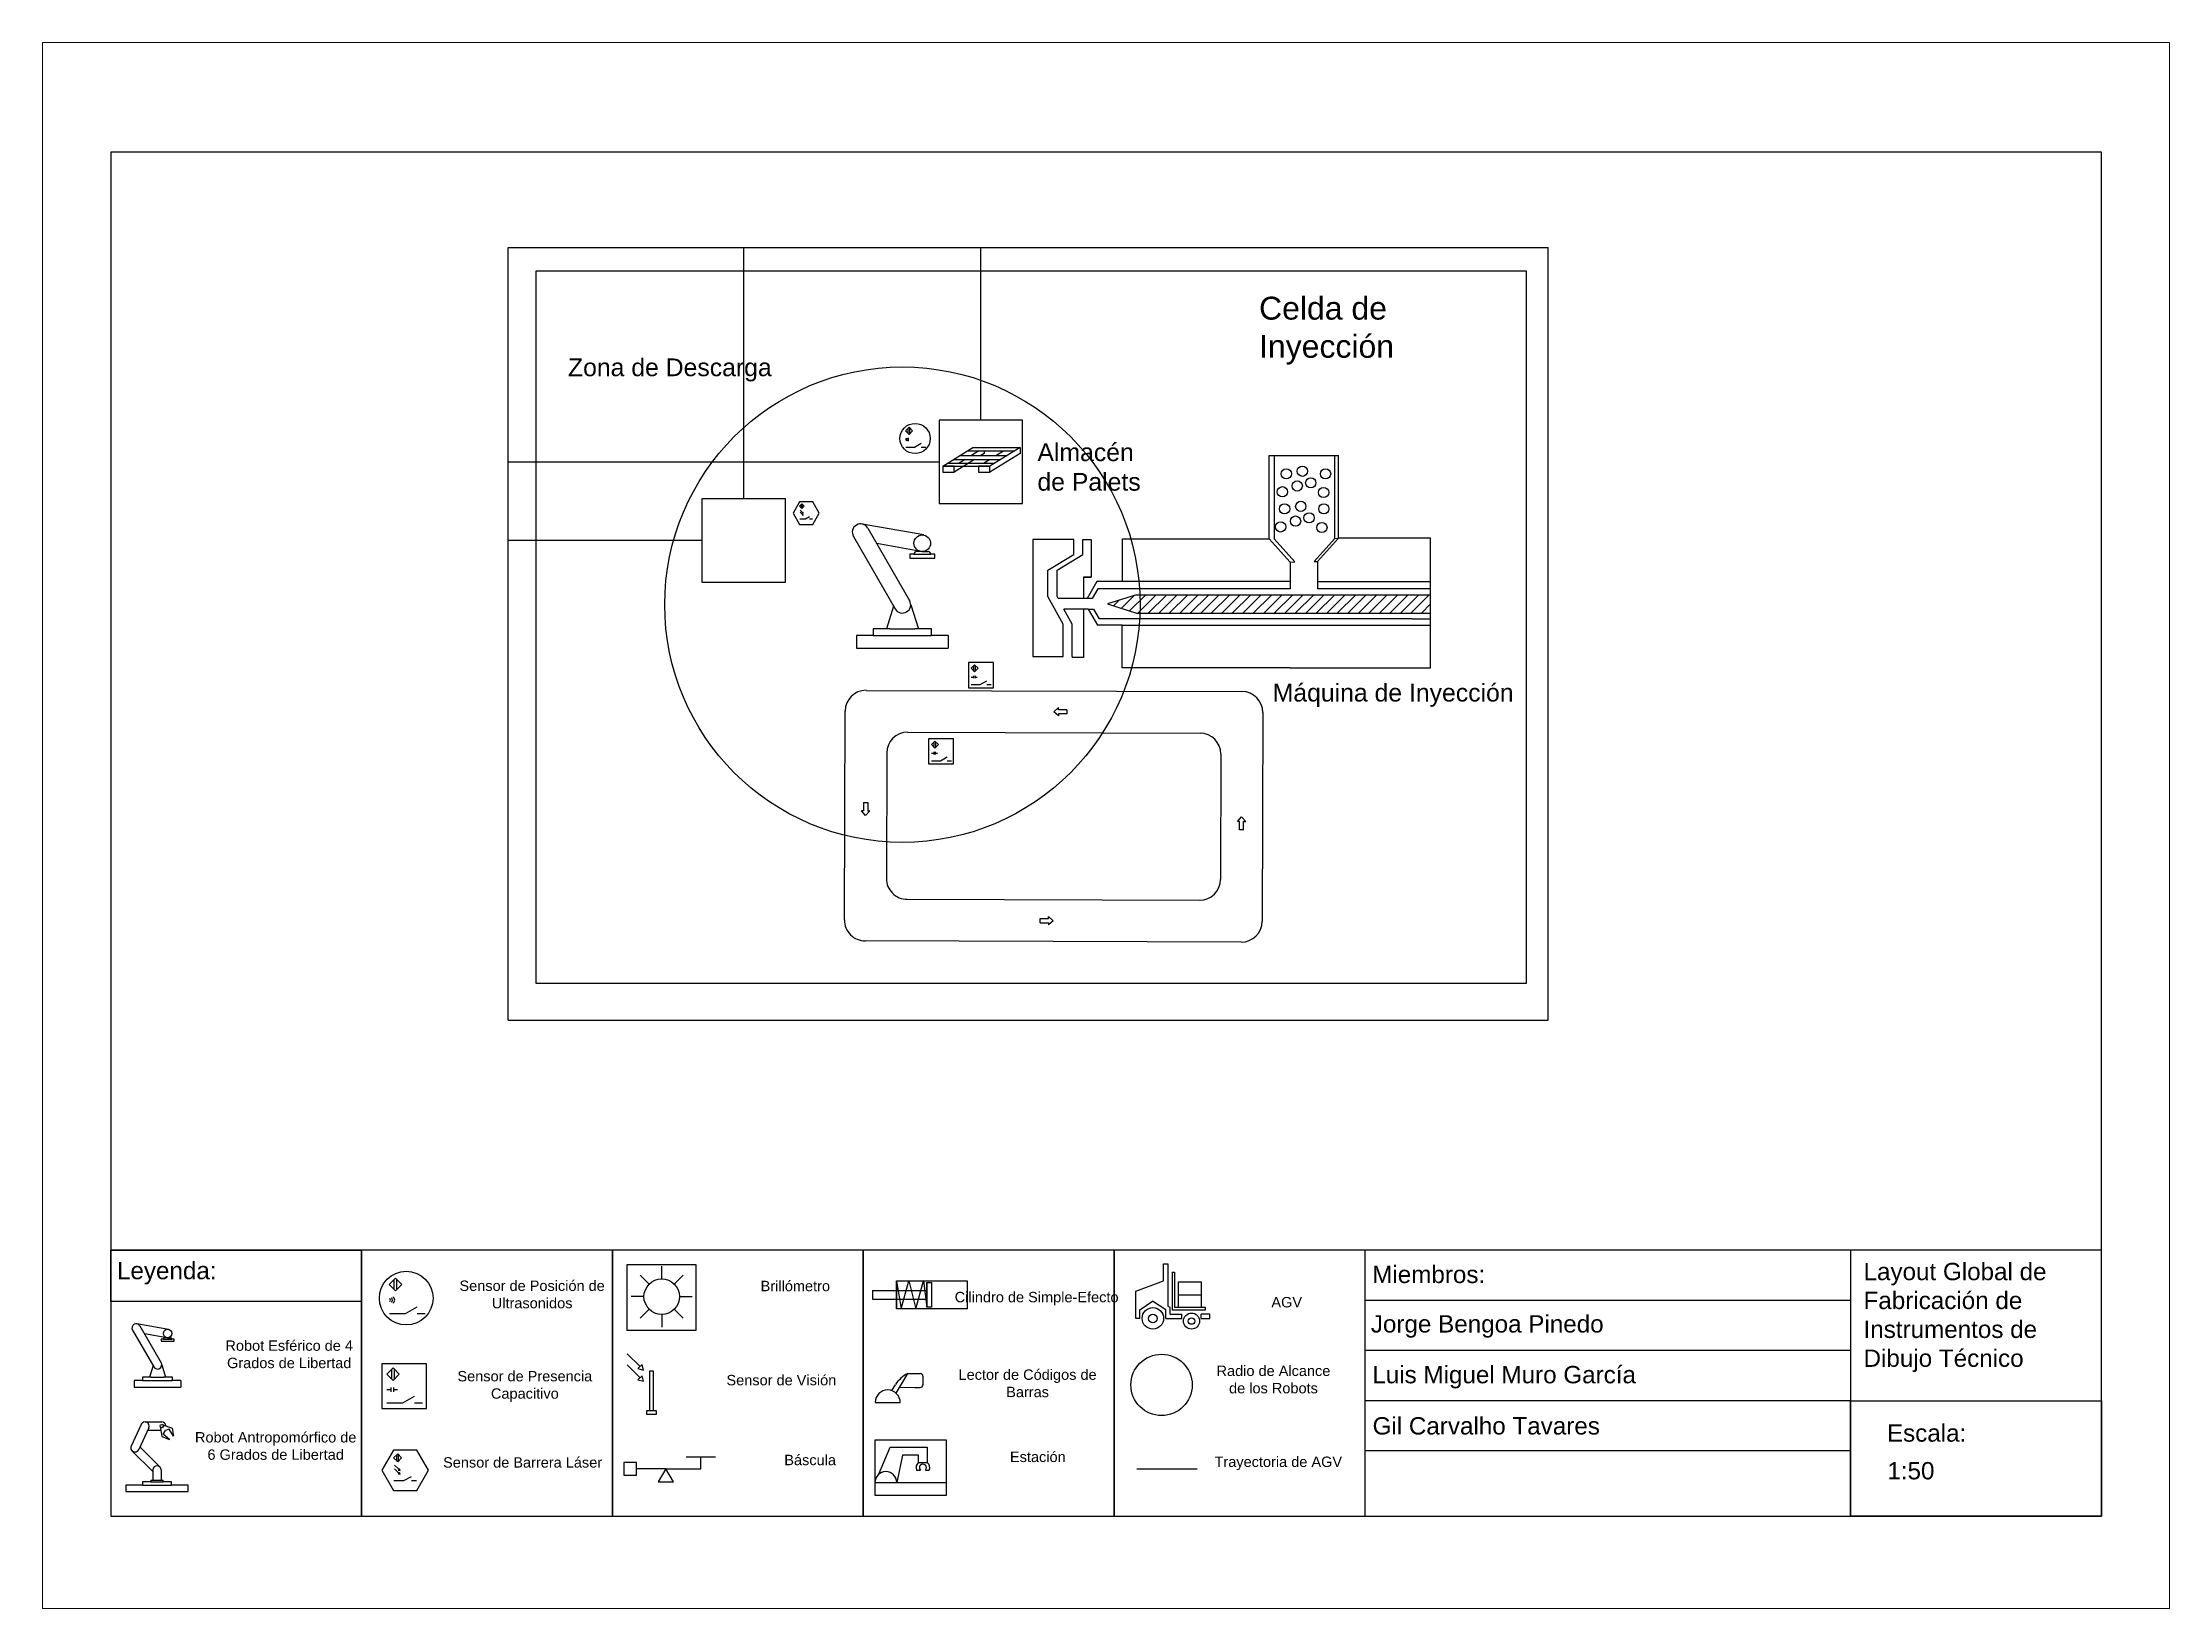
# Paper-space layout 'Layout1' of a CAD drawing. Header units: millimetres. Extents: x 0 to 374, y 0 to 276.
# The model-space entities are those that its viewports show. They can reach past a viewport. Long polylines and large blocks are cut down to what shows.
import ezdxf

# ---------------------------------------------------------------- set-up
doc = ezdxf.new("R2010")
doc.units = ezdxf.units.MM
for name, color, linetype in [('Almacenaje', 80, 'Continuous'), ('Celdas', 200, 'Continuous'), ('Maquina', 82, 'Continuous'), ('Radio', 10, 'Continuous'), ('Robots', 80, 'Continuous'), ('Sensores', 211, 'Continuous'), ('Texto2', 7, 'Continuous'), ('Title Block', 7, 'Continuous'), ('TrayectAGV', 140, 'Continuous')]:
    doc.layers.add(name, color=color, linetype=linetype)
doc.styles.get("Standard").update_dxf_attribs({"font": 'arial.ttf'})

# ---------------------------------------------------------------- blocks, each defined once
blk = doc.blocks.new('Página_A2')
at = {"layer": 'Title Block', "color": 211}
for p, q in [((3.215, 2.675), (3.288, 2.748)), ((3.272, 2.618), (3.272, 2.732)), ((3.288, 2.748), (3.361, 2.675)), ((3.304, 2.618), (3.304, 2.732)), ((6.215, 2.68), (6.11, 2.784)), ((6.36, 2.74), (6.36, 2.888)), ((6.505, 2.68), (6.609, 2.784)), ((9.071, 2.716), (9.123, 2.394)), ((9.123, 2.394), (9.213, 2.716)), ((9.213, 2.716), (9.293, 2.394)), ((9.293, 2.394), (9.383, 2.716)), ((9.383, 2.716), (9.421, 2.413)), ((3.288, 2.602), (3.215, 2.675)), ((3.361, 2.675), (3.288, 2.602)), ((6.154, 2.535), (6.007, 2.535)), ((6.565, 2.535), (6.713, 2.535)), ((8.793, 2.605), (9.421, 2.605)), ((8.793, 2.605), (8.793, 2.504)), ((8.793, 2.504), (9.421, 2.504)), ((9.421, 2.697), (9.421, 2.413)), ((3.217, 2.342), (3.402, 2.342)), ((3.402, 2.342), (3.536, 2.419)), ((3.536, 2.342), (3.629, 2.342)), ((6.215, 2.39), (6.11, 2.286)), ((6.36, 2.33), (6.36, 2.182)), ((6.505, 2.39), (6.609, 2.286)), ((5.961, 1.876), (6.11, 1.727)), ((5.961, 1.748), (6.11, 1.599)), ((3.186, 1.641), (3.259, 1.714)), ((3.259, 1.568), (3.186, 1.641)), ((3.234, 1.488), (3.234, 1.437)), ((3.243, 1.585), (3.243, 1.698)), ((3.259, 1.714), (3.331, 1.641)), ((3.331, 1.641), (3.259, 1.568)), ((3.265, 1.488), (3.265, 1.437)), ((3.275, 1.585), (3.275, 1.698)), ((9.016, 1.451), (9.057, 1.519)), ((9.066, 1.421), (9.201, 1.649)), ((9.106, 1.489), (9.281, 1.487)), ((9.201, 1.649), (9.346, 1.647)), ((9.281, 1.487), (9.344, 1.487)), ((9.375, 1.618), (9.374, 1.515)), ((3.188, 1.463), (3.234, 1.463)), ((3.188, 1.308), (3.373, 1.308)), ((3.265, 1.463), (3.311, 1.463)), ((3.373, 1.308), (3.507, 1.385)), ((3.507, 1.308), (3.599, 1.308)), ((8.823, 1.315), (9.114, 1.312)), ((6.223, 1.218), (6.185, 1.218)), ((6.185, 1.218), (6.185, 1.18)), ((6.185, 1.18), (6.3, 1.18)), ((6.3, 1.218), (6.261, 1.218)), ((6.3, 1.18), (6.3, 1.218)), ((8.822, 0.389), (8.822, 0.883)), ((8.822, 0.883), (9.643, 0.883)), ((8.861, 0.48), (8.998, 0.799)), ((8.998, 0.799), (9.425, 0.799)), ((9.425, 0.799), (9.425, 0.622)), ((9.643, 0.883), (9.643, 0.238)), ((3.265, 0.674), (3.312, 0.72)), ((3.312, 0.627), (3.265, 0.674)), ((3.276, 0.591), (3.325, 0.542)), ((3.276, 0.549), (3.325, 0.499)), ((3.301, 0.637), (3.301, 0.71)), ((3.312, 0.72), (3.358, 0.674)), ((3.358, 0.674), (3.312, 0.627)), ((3.322, 0.637), (3.322, 0.71)), ((6.406, 0.548), (6.067, 0.548)), ((6.406, 0.548), (6.813, 0.548)), ((6.982, 0.684), (6.643, 0.684)), ((6.813, 0.548), (6.813, 0.684)), ((9.14, 0.707), (9.073, 0.389)), ((9.324, 0.707), (9.14, 0.707)), ((9.296, 0.561), (9.296, 0.561)), ((9.296, 0.561), (9.296, 0.561)), ((9.301, 0.533), (9.345, 0.533)), ((9.324, 0.622), (9.324, 0.707)), ((9.324, 0.622), (9.425, 0.622)), ((9.333, 0.561), (9.333, 0.561)), ((9.333, 0.561), (9.333, 0.561)), ((9.333, 0.561), (9.333, 0.561)), ((9.404, 0.533), (9.448, 0.533)), ((9.416, 0.561), (9.416, 0.561)), ((9.416, 0.561), (9.416, 0.561)), ((3.266, 0.412), (3.385, 0.412)), ((3.385, 0.412), (3.471, 0.461)), ((3.471, 0.412), (3.531, 0.412))]:
    blk.add_line(p, q, dxfattribs=at)
at = {"layer": 'Title Block', "color": 80}
for p, q in [((11.831, 2.6), (12.153, 2.717)), ((12.153, 2.717), (12.153, 2.915)), ((12.153, 2.915), (12.203, 2.915)), ((12.203, 2.915), (12.203, 2.426)), ((12.252, 2.816), (12.252, 2.383)), ((12.252, 2.816), (12.277, 2.816)), ((12.277, 2.816), (12.277, 2.408)), ((12.326, 2.557), (12.326, 2.705)), ((12.326, 2.705), (12.587, 2.705)), ((12.587, 2.705), (12.587, 2.557)), ((11.831, 2.284), (11.831, 2.6)), ((11.88, 2.383), (12.023, 2.483)), ((12.178, 2.383), (12.023, 2.483)), ((12.326, 2.408), (12.326, 2.557)), ((12.326, 2.557), (12.587, 2.557)), ((12.587, 2.557), (12.587, 2.408)), ((0.666, 2.157), (0.303, 2.222)), ((11.88, 2.284), (11.831, 2.284)), ((11.88, 2.284), (11.88, 2.383)), ((12.178, 2.284), (12.178, 2.383)), ((12.178, 2.284), (12.362, 2.284)), ((12.227, 2.41), (12.203, 2.426)), ((12.227, 2.334), (12.227, 2.41)), ((12.227, 2.334), (12.362, 2.334)), ((12.252, 2.383), (12.637, 2.383)), ((12.637, 2.408), (12.277, 2.408)), ((12.362, 2.284), (12.362, 2.334)), ((12.362, 2.284), (12.362, 2.284)), ((12.686, 2.334), (12.587, 2.334)), ((12.587, 2.284), (12.587, 2.334)), ((12.587, 2.284), (12.686, 2.284)), ((12.637, 2.383), (12.637, 2.408)), ((12.686, 2.284), (12.686, 2.334)), ((0.252, 2.149), (0.497, 1.723)), ((0.337, 2.198), (0.582, 1.772)), ((0.648, 2.06), (0.39, 2.107)), ((0.608, 2.045), (0.583, 2.045)), ((0.583, 2.045), (0.583, 2.02)), ((0.583, 2.02), (0.731, 2.02)), ((0.608, 2.045), (0.706, 2.045)), ((0.657, 2.06), (0.623, 2.06)), ((0.657, 2.06), (0.691, 2.06)), ((0.731, 2.045), (0.706, 2.045)), ((0.731, 2.02), (0.731, 2.045)), ((0.488, 1.739), (0.447, 1.605)), ((0.574, 1.783), (0.574, 1.783)), ((0.574, 1.783), (0.574, 1.783)), ((0.574, 1.783), (0.574, 1.783)), ((0.589, 1.748), (0.634, 1.605)), ((0.368, 1.566), (0.269, 1.566)), ((0.269, 1.566), (0.269, 1.492)), ((0.269, 1.492), (0.81, 1.492)), ((0.466, 1.605), (0.368, 1.605)), ((0.368, 1.605), (0.368, 1.566)), ((0.368, 1.566), (0.712, 1.566)), ((0.466, 1.605), (0.613, 1.605)), ((0.712, 1.605), (0.613, 1.605)), ((0.712, 1.566), (0.712, 1.605)), ((0.81, 1.566), (0.712, 1.566)), ((0.81, 1.566), (0.81, 1.492)), ((0.353, 1.061), (0.236, 0.811)), ((0.44, 1.021), (0.323, 0.77)), ((0.396, 1.089), (0.588, 1.089)), ((0.427, 0.993), (0.577, 0.993)), ((0.569, 1.038), (0.59, 0.92)), ((0.595, 1.059), (0.708, 1.018)), ((0.607, 0.948), (0.631, 0.99)), ((0.676, 1.007), (0.631, 0.99)), ((0.724, 0.924), (0.676, 1.007)), ((0.708, 1.018), (0.724, 0.924)), ((0.245, 0.756), (0.486, 0.516)), ((0.323, 0.77), (0.323, 0.77)), ((0.337, 0.8), (0.568, 0.57)), ((0.59, 0.92), (0.68, 0.887)), ((0.68, 0.887), (0.607, 0.948)), ((0.486, 0.536), (0.486, 0.415)), ((0.568, 0.57), (0.568, 0.57)), ((0.568, 0.57), (0.568, 0.57)), ((0.568, 0.57), (0.568, 0.57)), ((0.582, 0.536), (0.582, 0.415)), ((0.366, 0.358), (0.174, 0.358)), ((0.174, 0.358), (0.174, 0.286)), ((0.174, 0.286), (0.894, 0.286)), ((0.462, 0.396), (0.366, 0.396)), ((0.366, 0.396), (0.366, 0.358)), ((0.366, 0.358), (0.702, 0.358)), ((0.462, 0.415), (0.606, 0.415)), ((0.462, 0.415), (0.462, 0.396)), ((0.462, 0.396), (0.606, 0.396)), ((0.606, 0.396), (0.606, 0.415)), ((0.702, 0.396), (0.606, 0.396)), ((0.702, 0.358), (0.702, 0.396)), ((0.894, 0.358), (0.702, 0.358)), ((0.894, 0.286), (0.894, 0.358))]:
    blk.add_line(p, q, dxfattribs=at)
at = {"layer": 'Title Block'}
for p, q in [((20.083, 2.492), (14.478, 2.492)), ((20.083, 1.913), (14.478, 1.913)), ((20.083, 1.334), (14.478, 1.334)), ((20.083, 0.755), (14.478, 0.755))]:
    blk.add_line(p, q, dxfattribs=at)
at = {"layer": 'Title Block', "color": 4}
blk.add_line((11.844, 0.549), (12.539, 0.549), dxfattribs=at)
at = {"layer": 'Title Block'}
for points in [[(0, 0), (22.979, 0), (22.979, 15.743), (0, 15.743)], [(0, 0), (22.979, 0), (22.979, 3.071), (0, 3.071)], [(2.896, 3.071), (0, 3.071), (0, 0), (2.896, 0)], [(0, 3.071), (2.896, 3.071), (2.896, 2.48), (0, 2.48)], [(5.791, 3.071), (2.896, 3.071), (2.896, 0), (5.791, 0)], [(8.687, 3.071), (5.791, 3.071), (5.791, 0), (8.687, 0)], [(11.583, 3.071), (8.687, 3.071), (8.687, 0), (11.583, 0)], [(14.478, 3.071), (11.583, 3.071), (11.583, 0), (14.478, 0)], [(22.979, 3.071), (20.083, 3.071), (20.083, 0), (22.979, 0)], [(20.083, 1.334), (22.979, 1.334), (22.979, 0), (20.083, 0)]]:
    blk.add_lwpolyline(points, close=True, dxfattribs=at)
at = {"layer": 'Title Block', "color": 211}
for points in [[(5.961, 2.906), (6.752, 2.906), (6.752, 2.143), (5.961, 2.143)], [(9.071, 2.716), (9.884, 2.716), (9.884, 2.394), (9.071, 2.394)], [(9.071, 2.394), (9.071, 2.394), (9.071, 2.716), (9.071, 2.716)], [(9.421, 2.697), (9.473, 2.697), (9.473, 2.413), (9.421, 2.413)], [(3.129, 1.243), (3.644, 1.243), (3.644, 1.758), (3.129, 1.758)], [(6.133, 1.751), (6.086, 1.704), (6.151, 1.686)], [(6.133, 1.622), (6.086, 1.575), (6.151, 1.558)], [(6.261, 1.679), (6.261, 1.218), (6.223, 1.218), (6.223, 1.679)], [(3.263, 0.298), (3.532, 0.298), (3.666, 0.531), (3.532, 0.763), (3.263, 0.763), (3.129, 0.531)], [(3.333, 0.549), (3.317, 0.534), (3.339, 0.528)], [(3.333, 0.507), (3.317, 0.491), (3.339, 0.486)], [(5.924, 0.62), (5.924, 0.476), (6.067, 0.476), (6.067, 0.62)], [(6.406, 0.548), (6.318, 0.396), (6.494, 0.396)]]:
    blk.add_lwpolyline(points, close=True, dxfattribs=at)
blk.add_lwpolyline([(9.643, 0.238), (8.822, 0.238), (8.822, 0.389), (9.643, 0.389)], dxfattribs=at)
for centre, radius in [((3.411, 2.518), 0.31), ((6.36, 2.535), 0.205)]:
    blk.add_circle(centre, radius, dxfattribs=at)
at = {"layer": 'Title Block', "color": 80}
for centre, radius in [((12.029, 2.284), 0.124), ((12.029, 2.284), 0.0495), ((12.475, 2.253), 0.0929), ((12.475, 2.253), 0.0372), ((0.657, 2.109), 0.0491), ((0.588, 1.041), 0.0192)]:
    blk.add_circle(centre, radius, dxfattribs=at)
at = {"layer": 'Title Block', "color": 1}
blk.add_circle((12.129, 1.516), 0.354, dxfattribs=at)
at = {"layer": 'Title Block', "color": 211}
for centre, radius, start, end in [((3.21, 2.496), 0.0189, 294.135, 65.865), ((3.223, 2.496), 0.0296, 299.7546, 60.2454), ((3.235, 2.496), 0.0424, 301.8237, 58.1763), ((9.372, 1.313), 0.377, 117.0331, 146.7672), ((9.345, 1.516), 0.0291, 269.3784, 359.3784), ((9.346, 1.618), 0.0291, 359.3784, 89.3784), ((8.968, 1.313), 0.145, 359.3784, 179.3784), ((8.947, 0.389), 0.126, 0, 180), ((9.375, 0.561), 0.0789, 129.5881, 201.2684), ((9.375, 0.561), 0.0413, 315.8815, 224.1185), ((9.375, 0.59), 0.0503, 325.008, 325.3048), ((9.375, 0.561), 0.0789, 338.7316, 50.4119)]:
    blk.add_arc(centre, radius, start, end, dxfattribs=at)
at = {"layer": 'Title Block', "color": 80}
for centre, radius, start, end in [((0.294, 2.174), 0.0491, 29.9651, 209.9651), ((0.623, 2.045), 0.0147, 90, 180), ((0.691, 2.045), 0.0147, 0, 90), ((0.54, 1.748), 0.0491, 209.9651, 29.9651), ((0.396, 1.041), 0.048, 335, 155), ((0.588, 1.041), 0.048, 3.5784, 90), ((0.279, 0.79), 0.048, 155, 335), ((0.534, 0.536), 0.048, 0, 180)]:
    blk.add_arc(centre, radius, start, end, dxfattribs=at)
at = {"layer": 'Title Block'}
for s, width, insert, char_height, attachment_point in [('Leyenda:', 2.72994, (0.072, 2.936), 0.2, 1), ('Sensor de Posición de Ultrasonidos', 1.87586, (4.864, 2.56), 0.12, 5), ('Brillómetro', 1.87586, (7.902, 2.657), 0.12, 5), ('Miembros:', 1.54087, (14.561, 2.892), 0.2, 1), ('Layout Global de Fabricación de Instrumentos de Dibujo Técnico', 2.72953, (20.232, 2.925), 0.2, 1), ('Cilindro de Simple-Efecto', 1.87586, (10.687, 2.512), 0.12, 5), ('AGV', 1.87586, (13.574, 2.47), 0.12, 5), ('Jorge Bengoa Pinedo', 5.47554, (14.545, 2.321), 0.2, 1), ('Robot Esférico de 4 Grados de Libertad', 1.87586, (2.06, 1.869), 0.12, 5), ('Radio de Alcance\\Pde los Robots', 1.87586, (13.421, 1.578), 0.12, 5), ('Luis Miguel Muro García', 5.47554, (14.562, 1.735), 0.2, 1), ('Sensor de Presencia Capacitivo', 1.87586, (4.78, 1.499), 0.12, 5), ('Sensor de Visión ', 1.87586, (7.741, 1.571), 0.12, 5), ('Lector de Códigos de Barras', 1.87586, (10.583, 1.534), 0.12, 5), ('Gil Carvalho Tavares', 5.47554, (14.565, 1.144), 0.2, 1), ('Escala:', 1.99638, (20.502, 1.061), 0.2, 1), ('Robot Antropomórfico de 6 Grados de Libertad', 1.87586, (1.904, 0.811), 0.12, 5), ('Estación ', 1.87586, (10.701, 0.685), 0.12, 5), ('Sensor de Barrera Láser', 1.87586, (4.754, 0.621), 0.12, 5), ('Báscula', 1.87586, (8.073, 0.649), 0.12, 5), ('Trayectoria de AGV', 1.87586, (13.477, 0.611), 0.12, 5), ('1:50', 1.46257, (20.507, 0.626), 0.2, 1)]:
    blk.add_mtext_dynamic_manual_height_columns(s, width=width, gutter_width=1, heights=[0], dxfattribs=dict(at, insert=insert, char_height=char_height, attachment_point=attachment_point))

msp = doc.modelspace()

# ---------------------------------------------------------------- hatches: boundary and pattern name
at = {"layer": 'Maquina'}
h = msp.add_hatch(dxfattribs=at)
h.set_pattern_fill('ANSI31', color=256, scale=20.57511)
h.set_pattern_definition([(45, (1811.35, 6079.48), (-46.19244, 46.19244), [])])
h.paths.add_polyline_path([(12021, 8887), (11766, 8806), (12021, 8725), (14608, 8725), (14608, 8887)])

# ---------------------------------------------------------------- linework, layer by layer
at = {"layer": 'Almacenaje'}
for p, q in [((10284, 10423), (10284, 9689)), ((11019, 10423), (10284, 10423)), ((11019, 9689), (11019, 10423)), ((10318, 10017), (10582, 10182)), ((10469, 10112), (10883, 10112)), ((10536, 10153), (10949, 10153)), ((10635, 10153), (10568, 10112)), ((10582, 10182), (10681, 10182)), ((10681, 10130), (10652, 10112)), ((10681, 10182), (10896, 10182)), ((10681, 10153), (10681, 10130)), ((10996, 10182), (10731, 10017)), ((10996, 10130), (10731, 9965)), ((10783, 10112), (10850, 10153)), ((10896, 10182), (10996, 10182)), ((10996, 10182), (10996, 10130)), ((10318, 10017), (10417, 10017)), ((10318, 10017), (10318, 9965)), ((10361, 10045), (10775, 10045)), ((10414, 10077), (10827, 10077)), ((10597, 10077), (10417, 9965)), ((10417, 10017), (10731, 10017)), ((10513, 10077), (10461, 10045)), ((10632, 10017), (10731, 10017)), ((10632, 10017), (10632, 9965)), ((10676, 10045), (10728, 10077)), ((8198, 9730), (8198, 8996)), ((8933, 9730), (8198, 9730)), ((8933, 8996), (8933, 9730)), ((10284, 9689), (11019, 9689)), ((8198, 8996), (8933, 8996))]:
    msp.add_line(p, q, dxfattribs=at)
for points in [[(10318, 9965), (10417, 9965), (10417, 10017), (10318, 10017)], [(10632, 9965), (10731, 9965), (10731, 10017), (10632, 10017)]]:
    msp.add_lwpolyline(points, close=True, dxfattribs=at)
at = {"layer": 'Celdas'}
msp.add_lwpolyline([(6739, 11735), (15449, 11735), (15449, 5465), (6739, 5465)], close=True, dxfattribs=at)
at = {"layer": 'Maquina'}
for p, q in [((13189, 9507), (13189, 10112)), ((13189, 10112), (13799, 10112)), ((13231, 10112), (13231, 9377)), ((13767, 9382), (13767, 10112)), ((13799, 9383), (13799, 10112)), ((11108, 9371), (11108, 8343)), ((11470, 9371), (11108, 9371)), ((11470, 9241), (11470, 9371)), ((11549, 9241), (11549, 9371)), ((11549, 9371), (11621, 9371)), ((11621, 9371), (11621, 9042)), ((11897, 9377), (13189, 9377)), ((11897, 9002), (11897, 9377)), ((13189, 9377), (13189, 9507)), ((13189, 9377), (13374, 9174)), ((13231, 9377), (13415, 9175)), ((13767, 9382), (13583, 9179)), ((13799, 9383), (13614, 9180)), ((13767, 9382), (13799, 9383)), ((14608, 9383), (13799, 9383)), ((14608, 8243), (14608, 9383)), ((11242, 9102), (11470, 9241)), ((11322, 9102), (11549, 9241)), ((13374, 9174), (13415, 9175)), ((13374, 9174), (13374, 9002)), ((13583, 9179), (13614, 9180)), ((13614, 9180), (13614, 9008)), ((11242, 8870), (11242, 9102)), ((11322, 8870), (11322, 9102)), ((11621, 9042), (11555, 9042)), ((11555, 9042), (11621, 9042)), ((11621, 9042), (11555, 9042)), ((11555, 9042), (11555, 8852)), ((11897, 9002), (11673, 9002)), ((13374, 9002), (11897, 9002)), ((13374, 9002), (13374, 8939)), ((13614, 9008), (13614, 9002)), ((13614, 9002), (14608, 9002)), ((13614, 9002), (13614, 8939)), ((11377, 8627), (11242, 8870)), ((11331, 8852), (11322, 8870)), ((11587, 8852), (11331, 8852)), ((11631, 8852), (11587, 8852)), ((12218, 8939), (11681, 8939)), ((12021, 8887), (11766, 8806)), ((11766, 8806), (12021, 8725)), ((12021, 8887), (14608, 8887)), ((13374, 8939), (12218, 8939)), ((14608, 8939), (13614, 8939)), ((11377, 8343), (11377, 8627)), ((11456, 8627), (11382, 8760)), ((11597, 8760), (11382, 8760)), ((11456, 8343), (11456, 8627)), ((11555, 8760), (11555, 8334)), ((11597, 8760), (11643, 8760)), ((11895, 8618), (11679, 8618)), ((14445, 8673), (11693, 8673)), ((11895, 8618), (13188, 8618)), ((11895, 8243), (11895, 8618)), ((12021, 8725), (14608, 8725)), ((13188, 8618), (14608, 8618)), ((14445, 8673), (14608, 8673)), ((11108, 8343), (11377, 8343)), ((11456, 8343), (11456, 8334)), ((11555, 8334), (11456, 8334)), ((13372, 8243), (11895, 8243)), ((13372, 8243), (14608, 8243)), ((9452, 6025), (9457, 7862)), ((9642, 8045), (12948, 8035)), ((10008, 7677), (12580, 7669)), ((13132, 7851), (13126, 6014)), ((9824, 7494), (9820, 6391)), ((12763, 7484), (12759, 6382)), ((10003, 6207), (12575, 6199)), ((12941, 5830), (9635, 5841))]:
    msp.add_line(p, q, dxfattribs=at)
for points in [[(11673, 9002), (11587, 8852)], [(11718, 9002), (11717, 9002)], [(11681, 8939), (11631, 8852)], [(11597, 8760), (11679, 8618)], [(11643, 8760), (11693, 8673)]]:
    msp.add_lwpolyline(points, dxfattribs=at)
for centre in [(13339, 9950), (13480, 9973), (13684, 9950), (13304, 9792), (13435, 9843), (13554, 9871), (13667, 9786), (13324, 9642), (13420, 9534), (13466, 9664), (13539, 9563), (13669, 9642), (13289, 9483), (13652, 9478)]:
    msp.add_circle(centre, 45.2, dxfattribs=at)
for centre, start, end in [((9641, 7862), 89.8182, 179.8182), ((12948, 7851), 359.8182, 89.8182), ((10007, 7493), 89.8182, 179.8182), ((12579, 7485), 359.8182, 89.8182), ((10004, 6391), 179.8182, 269.8182), ((12576, 6383), 269.8182, 359.8182), ((9635, 6025), 179.8182, 269.8182), ((12942, 6014), 269.8182, 359.8182)]:
    msp.add_arc(centre, 184, start, end, dxfattribs=at)
at = {"layer": 'Radio'}
msp.add_circle((9961, 8799), 2091, dxfattribs=at)
at = {"layer": 'Robots'}
for p, q in [((9530, 9399), (9897, 8763)), ((10149, 9412), (9607, 9508)), ((9657, 9473), (10024, 8836)), ((10123, 9267), (9736, 9336)), ((10063, 9244), (10026, 9244)), ((10026, 9244), (10026, 9207)), ((10026, 9207), (10247, 9207)), ((10063, 9244), (10210, 9244)), ((10136, 9266), (10085, 9266)), ((10136, 9266), (10188, 9266)), ((10247, 9244), (10210, 9244)), ((10247, 9207), (10247, 9244)), ((10012, 8852), (10012, 8852)), ((10012, 8852), (10012, 8852)), ((10012, 8852), (10012, 8852)), ((10034, 8799), (10102, 8586)), ((9883, 8787), (9822, 8586)), ((9704, 8528), (9557, 8528)), ((9557, 8528), (9557, 8417)), ((9851, 8586), (9704, 8586)), ((9704, 8586), (9704, 8528)), ((9704, 8528), (10218, 8528)), ((9851, 8586), (10071, 8586)), ((10218, 8586), (10071, 8586)), ((10218, 8528), (10218, 8586)), ((10365, 8528), (10218, 8528)), ((10365, 8528), (10365, 8417)), ((9557, 8417), (10365, 8417))]:
    msp.add_line(p, q, dxfattribs=at)
msp.add_circle((10136, 9339), 73.5, dxfattribs=at)
for centre, radius, start, end in [((9594, 9436), 73.5, 29.9651, 209.9651), ((10085, 9244), 22, 90, 180), ((10188, 9244), 22, 0, 90), ((9961, 8799), 73.5, 209.9651, 29.9651)]:
    msp.add_arc(centre, radius, start, end, dxfattribs=at)
at = {"layer": 'Sensores'}
for p, q in [((9989, 10328), (10020, 10360)), ((10020, 10297), (9989, 10328)), ((10013, 10304), (10013, 10353)), ((10020, 10360), (10051, 10328)), ((10051, 10328), (10020, 10297)), ((10027, 10304), (10027, 10353)), ((9990, 10186), (10069, 10186)), ((10069, 10186), (10126, 10219)), ((10126, 10186), (10166, 10186)), ((9057, 9666), (9077, 9686)), ((9077, 9646), (9057, 9666)), ((9058, 9554), (9109, 9554)), ((9062, 9630), (9083, 9609)), ((9062, 9612), (9083, 9591)), ((9073, 9650), (9073, 9681)), ((9077, 9686), (9097, 9666)), ((9097, 9666), (9077, 9646)), ((9082, 9650), (9082, 9681)), ((9109, 9554), (9145, 9575)), ((9145, 9554), (9171, 9554)), ((10566, 8239), (10597, 8270)), ((10597, 8208), (10566, 8239)), ((10590, 8214), (10590, 8263)), ((10597, 8270), (10629, 8239)), ((10629, 8239), (10597, 8208)), ((10604, 8214), (10604, 8263)), ((10567, 8162), (10587, 8162)), ((10567, 8096), (10646, 8096)), ((10587, 8173), (10587, 8151)), ((10600, 8173), (10600, 8151)), ((10600, 8162), (10620, 8162)), ((10646, 8096), (10704, 8129)), ((10704, 8096), (10743, 8096)), ((10216, 7568), (10248, 7599)), ((10248, 7537), (10216, 7568)), ((10217, 7492), (10237, 7492)), ((10237, 7503), (10237, 7481)), ((10241, 7544), (10241, 7592)), ((10248, 7599), (10279, 7568)), ((10279, 7568), (10248, 7537)), ((10250, 7503), (10250, 7481)), ((10250, 7492), (10270, 7492)), ((10255, 7544), (10255, 7592)), ((10217, 7426), (10297, 7426)), ((10297, 7426), (10354, 7459)), ((10354, 7426), (10394, 7426))]:
    msp.add_line(p, q, dxfattribs=at)
for points in [[(9056, 9505), (9172, 9505), (9229, 9605), (9172, 9704), (9056, 9704), (8999, 9605)], [(9086, 9613), (9080, 9606), (9089, 9604)], [(9086, 9594), (9080, 9588), (9089, 9585)], [(10542, 8068), (10762, 8068), (10762, 8289), (10542, 8289)], [(10192, 7398), (10412, 7398), (10412, 7618), (10192, 7618)]]:
    msp.add_lwpolyline(points, close=True, dxfattribs=at)
msp.add_circle((10073, 10261), 133, dxfattribs=at)
for centre, radius, start, end in [((9987, 10252), 8.1, 294.135, 65.865), ((9992, 10252), 12.7, 299.7546, 60.2454), ((9998, 10252), 18.2, 301.8237, 58.1763)]:
    msp.add_arc(centre, radius, start, end, dxfattribs=at)
at = {"layer": 'Texto2'}
for p, q in [((11294, 7856), (11336, 7893)), ((11336, 7875), (11336, 7893)), ((11409, 7874), (11336, 7875)), ((11409, 7874), (11409, 7838)), ((11335, 7820), (11294, 7856)), ((11336, 7838), (11335, 7820)), ((11409, 7838), (11336, 7838)), ((9620, 6984), (9602, 6984)), ((9638, 6943), (9602, 6984)), ((9620, 7058), (9657, 7058)), ((9620, 7058), (9620, 6984)), ((9675, 6984), (9638, 6943)), ((9657, 7058), (9657, 6984)), ((9657, 6984), (9675, 6984)), ((12908, 6892), (12945, 6933)), ((12945, 6933), (12982, 6892)), ((12926, 6892), (12908, 6892)), ((12926, 6818), (12926, 6892)), ((12963, 6818), (12926, 6818)), ((12963, 6818), (12963, 6892)), ((12963, 6892), (12982, 6892)), ((11174, 6001), (11174, 6038)), ((11174, 6038), (11248, 6038)), ((11174, 6001), (11248, 6001)), ((11289, 6019), (11247, 5983)), ((11248, 6001), (11247, 5983)), ((11248, 6038), (11248, 6056)), ((11248, 6056), (11289, 6019))]:
    msp.add_line(p, q, dxfattribs=at)
at = {"layer": 'TrayectAGV'}
for p, q in [((6494, 5144), (6494, 11942)), ((6494, 11942), (15643, 11942)), ((8565, 9730), (8565, 11942)), ((10651, 10423), (10651, 11942)), ((15643, 5144), (15643, 11942)), ((6494, 10056), (10284, 10056)), ((8198, 9363), (6494, 9363)), ((6494, 5144), (15643, 5144))]:
    msp.add_line(p, q, dxfattribs=at)

# ---------------------------------------------------------------- texts
at = {"layer": 'Celdas', "insert": (13099, 11508), "char_height": 201.25, "attachment_point": 1}
msp.add_mtext_dynamic_manual_height_columns('Celda de Inyección', width=2170, gutter_width=1006, heights=[0], dxfattribs=at)
at = {"layer": 'Texto2', "attachment_point": 1}
for s, insert, char_height in [('Zona de Descarga', (7019, 10965), 155.97), ('Almacén\\Pde Palets', (11149, 10218), 156), ('Máquina de Inyección', (13219, 8103), 155.97)]:
    msp.add_mtext(s, dxfattribs=dict(at, insert=insert, char_height=char_height))

psp = doc.layouts.get("Layout1")

# ---------------------------------------------------------------- block references
at = {"xscale": 15.24423110124122, "yscale": 15.24423110124122, "zscale": 15.24423110124122}
psp.add_blockref('Página_A2', (11.87, 16.62), dxfattribs=at)

# ---------------------------------------------------------------- viewports
at = {"layer": '0'}
psp.add_viewport(center=(187, 138.16), size=(374.25, 275.5111), view_center_point=(11752.69, 6856.41), view_height=13775.5543, dxfattribs=at)

doc.saveas('drawing.dxf')
